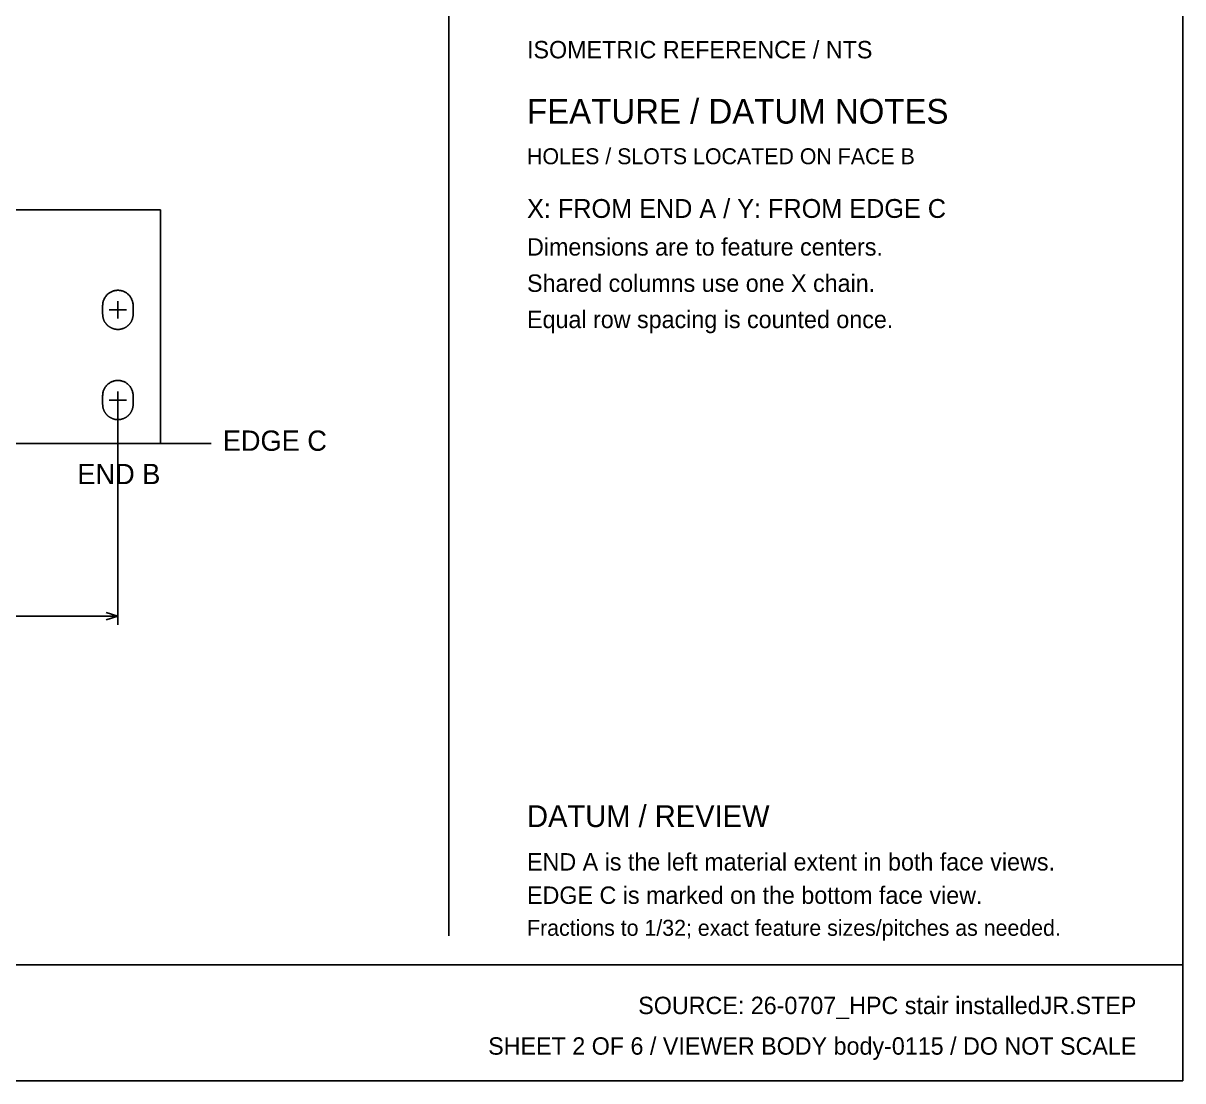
# Model space of a CAD drawing. Header units: inches. Extents: x 1.4 to 100.6, y 1.4 to 64.6.
# Drawn here: x 67.28 to 100.58, y 1.42 to 31.8 of the extents above; entities that cross this region are included whole.
import ezdxf
from ezdxf.enums import TextEntityAlignment as Align

# ---------------------------------------------------------------- set-up
doc = ezdxf.new("R2010")
doc.units = ezdxf.units.IN
doc.header["$MEASUREMENT"] = 0

msp = doc.modelspace()

# ---------------------------------------------------------------- linework, layer by layer
at = {"layer": 'ANNOTATION'}
for p, q in [((70, 23.816), (70, 23.316)), ((69.75, 23.566), (70.25, 23.566)), ((70, 21.225), (70, 20.725)), ((69.75, 20.975), (70.25, 20.975)), ((70, 20.85), (70, 14.517)), ((41.25, 19.725), (72.678, 19.725)), ((12.5, 14.767), (70, 14.767)), ((69.667, 14.871), (70, 14.767)), ((70, 14.767), (69.667, 14.663))]:
    msp.add_line(p, q, dxfattribs=at)
at = {"layer": 'OUTLINE'}
for p, q in [((100.583, 64.583), (100.583, 1.417)), ((79.5, 56.625), (79.5, 5.583)), ((71.22, 26.441), (11.28, 26.441)), ((71.22, 19.725), (71.22, 26.441)), ((69.662, 23.969), (69.676, 23.985)), ((69.676, 23.985), (69.691, 24.001)), ((69.691, 24.001), (69.706, 24.015)), ((69.706, 24.015), (69.722, 24.029)), ((69.722, 24.029), (69.739, 24.043)), ((69.739, 24.043), (69.757, 24.055)), ((69.757, 24.055), (69.775, 24.067)), ((69.775, 24.067), (69.794, 24.077)), ((69.794, 24.077), (69.813, 24.087)), ((69.813, 24.087), (69.833, 24.095)), ((69.833, 24.095), (69.853, 24.103)), ((69.853, 24.103), (69.873, 24.11)), ((69.873, 24.11), (69.894, 24.116)), ((69.894, 24.116), (69.915, 24.12)), ((69.915, 24.12), (69.936, 24.124)), ((69.936, 24.124), (69.957, 24.127)), ((69.957, 24.127), (69.979, 24.128)), ((69.979, 24.128), (70, 24.129)), ((70, 24.129), (70.021, 24.128)), ((70.021, 24.128), (70.043, 24.127)), ((70.043, 24.127), (70.064, 24.124)), ((70.064, 24.124), (70.085, 24.12)), ((70.085, 24.12), (70.106, 24.116)), ((70.106, 24.116), (70.127, 24.11)), ((70.127, 24.11), (70.147, 24.103)), ((70.147, 24.103), (70.167, 24.095)), ((70.167, 24.095), (70.187, 24.087)), ((70.187, 24.087), (70.206, 24.077)), ((70.206, 24.077), (70.225, 24.067)), ((70.225, 24.067), (70.243, 24.055)), ((70.243, 24.055), (70.261, 24.043)), ((70.261, 24.043), (70.278, 24.029)), ((70.278, 24.029), (70.294, 24.015)), ((70.294, 24.015), (70.309, 24.001)), ((70.309, 24.001), (70.324, 23.985)), ((70.324, 23.985), (70.338, 23.969)), ((69.562, 23.691), (69.563, 23.713)), ((69.562, 23.441), (69.562, 23.691)), ((69.563, 23.713), (69.565, 23.734)), ((69.565, 23.734), (69.567, 23.755)), ((69.567, 23.755), (69.571, 23.777)), ((69.571, 23.777), (69.576, 23.798)), ((69.576, 23.798), (69.581, 23.818)), ((69.581, 23.818), (69.588, 23.839)), ((69.588, 23.839), (69.596, 23.859)), ((69.596, 23.859), (69.605, 23.878)), ((69.605, 23.878), (69.614, 23.898)), ((69.614, 23.898), (69.625, 23.916)), ((69.625, 23.916), (69.636, 23.934)), ((69.636, 23.934), (69.649, 23.952)), ((69.649, 23.952), (69.662, 23.969)), ((70.338, 23.969), (70.351, 23.952)), ((70.351, 23.952), (70.364, 23.934)), ((70.364, 23.934), (70.375, 23.916)), ((70.375, 23.916), (70.386, 23.898)), ((70.386, 23.898), (70.395, 23.878)), ((70.395, 23.878), (70.404, 23.859)), ((70.404, 23.859), (70.412, 23.839)), ((70.412, 23.839), (70.419, 23.818)), ((70.419, 23.818), (70.424, 23.798)), ((70.424, 23.798), (70.429, 23.777)), ((70.429, 23.777), (70.433, 23.755)), ((70.433, 23.755), (70.435, 23.734)), ((70.435, 23.734), (70.437, 23.713)), ((70.437, 23.713), (70.437, 23.691)), ((70.437, 23.691), (70.437, 23.441)), ((69.563, 23.431), (69.562, 23.441)), ((69.563, 23.42), (69.563, 23.431)), ((69.564, 23.409), (69.563, 23.42)), ((69.565, 23.398), (69.564, 23.409)), ((69.566, 23.388), (69.565, 23.398)), ((69.567, 23.377), (69.566, 23.388)), ((69.569, 23.366), (69.567, 23.377)), ((69.571, 23.356), (69.569, 23.366)), ((69.573, 23.345), (69.571, 23.356)), ((69.576, 23.335), (69.573, 23.345)), ((69.578, 23.325), (69.576, 23.335)), ((69.581, 23.314), (69.578, 23.325)), ((69.585, 23.304), (69.581, 23.314)), ((70.419, 23.314), (70.415, 23.304)), ((70.422, 23.325), (70.419, 23.314)), ((70.424, 23.335), (70.422, 23.325)), ((70.427, 23.345), (70.424, 23.335)), ((70.429, 23.356), (70.427, 23.345)), ((70.431, 23.366), (70.429, 23.356)), ((70.433, 23.377), (70.431, 23.366)), ((70.434, 23.388), (70.433, 23.377)), ((70.435, 23.398), (70.434, 23.388)), ((70.436, 23.409), (70.435, 23.398)), ((70.437, 23.42), (70.436, 23.409)), ((70.437, 23.441), (70.437, 23.431)), ((70.437, 23.431), (70.437, 23.42)), ((69.588, 23.294), (69.585, 23.304)), ((69.592, 23.284), (69.588, 23.294)), ((69.596, 23.274), (69.592, 23.284)), ((69.6, 23.264), (69.596, 23.274)), ((69.605, 23.254), (69.6, 23.264)), ((69.609, 23.245), (69.605, 23.254)), ((69.614, 23.235), (69.609, 23.245)), ((69.619, 23.226), (69.614, 23.235)), ((69.625, 23.216), (69.619, 23.226)), ((69.63, 23.207), (69.625, 23.216)), ((69.636, 23.198), (69.63, 23.207)), ((69.642, 23.189), (69.636, 23.198)), ((69.649, 23.181), (69.642, 23.189)), ((69.655, 23.172), (69.649, 23.181)), ((69.662, 23.164), (69.655, 23.172)), ((69.669, 23.156), (69.662, 23.164)), ((69.676, 23.147), (69.669, 23.156)), ((69.683, 23.14), (69.676, 23.147)), ((69.691, 23.132), (69.683, 23.14)), ((69.698, 23.124), (69.691, 23.132)), ((69.706, 23.117), (69.698, 23.124)), ((69.714, 23.11), (69.706, 23.117)), ((69.722, 23.103), (69.714, 23.11)), ((69.731, 23.096), (69.722, 23.103)), ((69.739, 23.09), (69.731, 23.096)), ((69.748, 23.084), (69.739, 23.09)), ((69.757, 23.078), (69.748, 23.084)), ((69.766, 23.072), (69.757, 23.078)), ((69.775, 23.066), (69.766, 23.072)), ((69.784, 23.061), (69.775, 23.066)), ((69.794, 23.055), (69.784, 23.061)), ((69.803, 23.051), (69.794, 23.055)), ((69.813, 23.046), (69.803, 23.051)), ((69.823, 23.041), (69.813, 23.046)), ((69.833, 23.037), (69.823, 23.041)), ((69.843, 23.033), (69.833, 23.037)), ((69.853, 23.029), (69.843, 23.033)), ((69.863, 23.026), (69.853, 23.029)), ((69.873, 23.023), (69.863, 23.026)), ((69.883, 23.02), (69.873, 23.023)), ((69.894, 23.017), (69.883, 23.02)), ((69.904, 23.014), (69.894, 23.017)), ((69.915, 23.012), (69.904, 23.014)), ((69.925, 23.01), (69.915, 23.012)), ((69.936, 23.009), (69.925, 23.01)), ((69.946, 23.007), (69.936, 23.009)), ((69.957, 23.006), (69.946, 23.007)), ((69.968, 23.005), (69.957, 23.006)), ((69.979, 23.004), (69.968, 23.005)), ((69.989, 23.004), (69.979, 23.004)), ((70, 23.004), (69.989, 23.004)), ((70.011, 23.004), (70, 23.004)), ((70.021, 23.004), (70.011, 23.004)), ((70.032, 23.005), (70.021, 23.004)), ((70.043, 23.006), (70.032, 23.005)), ((70.054, 23.007), (70.043, 23.006)), ((70.064, 23.009), (70.054, 23.007)), ((70.075, 23.01), (70.064, 23.009)), ((70.085, 23.012), (70.075, 23.01)), ((70.096, 23.014), (70.085, 23.012)), ((70.106, 23.017), (70.096, 23.014)), ((70.117, 23.02), (70.106, 23.017)), ((70.127, 23.023), (70.117, 23.02)), ((70.137, 23.026), (70.127, 23.023)), ((70.147, 23.029), (70.137, 23.026)), ((70.157, 23.033), (70.147, 23.029)), ((70.167, 23.037), (70.157, 23.033)), ((70.177, 23.041), (70.167, 23.037)), ((70.187, 23.046), (70.177, 23.041)), ((70.197, 23.051), (70.187, 23.046)), ((70.206, 23.055), (70.197, 23.051)), ((70.216, 23.061), (70.206, 23.055)), ((70.225, 23.066), (70.216, 23.061)), ((70.234, 23.072), (70.225, 23.066)), ((70.243, 23.078), (70.234, 23.072)), ((70.252, 23.084), (70.243, 23.078)), ((70.261, 23.09), (70.252, 23.084)), ((70.269, 23.096), (70.261, 23.09)), ((70.278, 23.103), (70.269, 23.096)), ((70.286, 23.11), (70.278, 23.103)), ((70.294, 23.117), (70.286, 23.11)), ((70.302, 23.124), (70.294, 23.117)), ((70.309, 23.132), (70.302, 23.124)), ((70.317, 23.14), (70.309, 23.132)), ((70.324, 23.147), (70.317, 23.14)), ((70.331, 23.156), (70.324, 23.147)), ((70.338, 23.164), (70.331, 23.156)), ((70.345, 23.172), (70.338, 23.164)), ((70.351, 23.181), (70.345, 23.172)), ((70.358, 23.189), (70.351, 23.181)), ((70.364, 23.198), (70.358, 23.189)), ((70.37, 23.207), (70.364, 23.198)), ((70.375, 23.216), (70.37, 23.207)), ((70.381, 23.226), (70.375, 23.216)), ((70.386, 23.235), (70.381, 23.226)), ((70.391, 23.245), (70.386, 23.235)), ((70.395, 23.254), (70.391, 23.245)), ((70.4, 23.264), (70.395, 23.254)), ((70.404, 23.274), (70.4, 23.264)), ((70.408, 23.284), (70.404, 23.274)), ((70.412, 23.294), (70.408, 23.284)), ((70.415, 23.304), (70.412, 23.294)), ((69.614, 21.307), (69.625, 21.325)), ((69.625, 21.325), (69.636, 21.343)), ((69.636, 21.343), (69.649, 21.361)), ((69.649, 21.361), (69.662, 21.378)), ((69.662, 21.378), (69.676, 21.394)), ((69.676, 21.394), (69.691, 21.41)), ((69.691, 21.41), (69.706, 21.425)), ((69.706, 21.425), (69.722, 21.439)), ((69.722, 21.439), (69.739, 21.452)), ((69.739, 21.452), (69.757, 21.464)), ((69.757, 21.464), (69.775, 21.476)), ((69.775, 21.476), (69.794, 21.486)), ((69.794, 21.486), (69.813, 21.496)), ((69.813, 21.496), (69.833, 21.505)), ((69.833, 21.505), (69.853, 21.512)), ((69.853, 21.512), (69.873, 21.519)), ((69.873, 21.519), (69.894, 21.525)), ((69.894, 21.525), (69.915, 21.529)), ((69.915, 21.529), (69.936, 21.533)), ((69.936, 21.533), (69.957, 21.536)), ((69.957, 21.536), (69.979, 21.537)), ((69.979, 21.537), (70, 21.538)), ((70, 21.538), (70.021, 21.537)), ((70.021, 21.537), (70.043, 21.536)), ((70.043, 21.536), (70.064, 21.533)), ((70.064, 21.533), (70.085, 21.529)), ((70.085, 21.529), (70.106, 21.525)), ((70.106, 21.525), (70.127, 21.519)), ((70.127, 21.519), (70.147, 21.512)), ((70.147, 21.512), (70.167, 21.505)), ((70.167, 21.505), (70.187, 21.496)), ((70.187, 21.496), (70.206, 21.486)), ((70.206, 21.486), (70.225, 21.476)), ((70.225, 21.476), (70.243, 21.464)), ((70.243, 21.464), (70.261, 21.452)), ((70.261, 21.452), (70.278, 21.439)), ((70.278, 21.439), (70.294, 21.425)), ((70.294, 21.425), (70.309, 21.41)), ((70.309, 21.41), (70.324, 21.394)), ((70.324, 21.394), (70.338, 21.378)), ((70.338, 21.378), (70.351, 21.361)), ((70.351, 21.361), (70.364, 21.343)), ((70.364, 21.343), (70.375, 21.325)), ((70.375, 21.325), (70.386, 21.307)), ((69.562, 21.1), (69.563, 21.122)), ((69.562, 20.85), (69.562, 21.1)), ((69.563, 21.122), (69.565, 21.143)), ((69.565, 21.143), (69.567, 21.165)), ((69.567, 21.165), (69.571, 21.186)), ((69.571, 21.186), (69.576, 21.207)), ((69.576, 21.207), (69.581, 21.227)), ((69.581, 21.227), (69.588, 21.248)), ((69.588, 21.248), (69.596, 21.268)), ((69.596, 21.268), (69.605, 21.287)), ((69.605, 21.287), (69.614, 21.307)), ((70.386, 21.307), (70.395, 21.287)), ((70.395, 21.287), (70.404, 21.268)), ((70.404, 21.268), (70.412, 21.248)), ((70.412, 21.248), (70.419, 21.227)), ((70.419, 21.227), (70.424, 21.207)), ((70.424, 21.207), (70.429, 21.186)), ((70.429, 21.186), (70.433, 21.165)), ((70.433, 21.165), (70.435, 21.143)), ((70.435, 21.143), (70.437, 21.122)), ((70.437, 21.122), (70.437, 21.1)), ((70.437, 21.1), (70.437, 20.85)), ((69.563, 20.84), (69.562, 20.85)), ((69.563, 20.829), (69.563, 20.84)), ((69.564, 20.818), (69.563, 20.829)), ((69.565, 20.807), (69.564, 20.818)), ((69.566, 20.797), (69.565, 20.807)), ((69.567, 20.786), (69.566, 20.797)), ((69.569, 20.776), (69.567, 20.786)), ((69.571, 20.765), (69.569, 20.776)), ((69.573, 20.755), (69.571, 20.765)), ((69.576, 20.744), (69.573, 20.755)), ((69.578, 20.734), (69.576, 20.744)), ((69.581, 20.723), (69.578, 20.734)), ((69.585, 20.713), (69.581, 20.723)), ((69.588, 20.703), (69.585, 20.713)), ((69.592, 20.693), (69.588, 20.703)), ((69.596, 20.683), (69.592, 20.693)), ((69.6, 20.673), (69.596, 20.683)), ((69.605, 20.663), (69.6, 20.673)), ((69.609, 20.654), (69.605, 20.663)), ((69.614, 20.644), (69.609, 20.654)), ((70.391, 20.654), (70.386, 20.644)), ((70.395, 20.663), (70.391, 20.654)), ((70.4, 20.673), (70.395, 20.663)), ((70.404, 20.683), (70.4, 20.673)), ((70.408, 20.693), (70.404, 20.683)), ((70.412, 20.703), (70.408, 20.693)), ((70.415, 20.713), (70.412, 20.703)), ((70.419, 20.723), (70.415, 20.713)), ((70.422, 20.734), (70.419, 20.723)), ((70.424, 20.744), (70.422, 20.734)), ((70.427, 20.755), (70.424, 20.744)), ((70.429, 20.765), (70.427, 20.755)), ((70.431, 20.776), (70.429, 20.765)), ((70.433, 20.786), (70.431, 20.776)), ((70.434, 20.797), (70.433, 20.786)), ((70.435, 20.807), (70.434, 20.797)), ((70.436, 20.818), (70.435, 20.807)), ((70.437, 20.829), (70.436, 20.818)), ((70.437, 20.85), (70.437, 20.84)), ((70.437, 20.84), (70.437, 20.829)), ((69.619, 20.635), (69.614, 20.644)), ((69.625, 20.625), (69.619, 20.635)), ((69.63, 20.616), (69.625, 20.625)), ((69.636, 20.607), (69.63, 20.616)), ((69.642, 20.598), (69.636, 20.607)), ((69.649, 20.59), (69.642, 20.598)), ((69.655, 20.581), (69.649, 20.59)), ((69.662, 20.573), (69.655, 20.581)), ((69.669, 20.565), (69.662, 20.573)), ((69.676, 20.557), (69.669, 20.565)), ((69.683, 20.549), (69.676, 20.557)), ((69.691, 20.541), (69.683, 20.549)), ((69.698, 20.534), (69.691, 20.541)), ((69.706, 20.526), (69.698, 20.534)), ((69.714, 20.519), (69.706, 20.526)), ((69.722, 20.512), (69.714, 20.519)), ((69.731, 20.505), (69.722, 20.512)), ((69.739, 20.499), (69.731, 20.505)), ((69.748, 20.493), (69.739, 20.499)), ((69.757, 20.487), (69.748, 20.493)), ((69.766, 20.481), (69.757, 20.487)), ((69.775, 20.475), (69.766, 20.481)), ((69.784, 20.47), (69.775, 20.475)), ((69.794, 20.465), (69.784, 20.47)), ((69.803, 20.46), (69.794, 20.465)), ((69.813, 20.455), (69.803, 20.46)), ((69.823, 20.45), (69.813, 20.455)), ((69.833, 20.446), (69.823, 20.45)), ((69.843, 20.442), (69.833, 20.446)), ((69.853, 20.438), (69.843, 20.442)), ((69.863, 20.435), (69.853, 20.438)), ((69.873, 20.432), (69.863, 20.435)), ((69.883, 20.429), (69.873, 20.432)), ((69.894, 20.426), (69.883, 20.429)), ((69.904, 20.424), (69.894, 20.426)), ((69.915, 20.421), (69.904, 20.424)), ((69.925, 20.419), (69.915, 20.421)), ((69.936, 20.418), (69.925, 20.419)), ((69.946, 20.416), (69.936, 20.418)), ((69.957, 20.415), (69.946, 20.416)), ((69.968, 20.414), (69.957, 20.415)), ((69.979, 20.413), (69.968, 20.414)), ((69.989, 20.413), (69.979, 20.413)), ((70, 20.413), (69.989, 20.413)), ((70.011, 20.413), (70, 20.413)), ((70.021, 20.413), (70.011, 20.413)), ((70.032, 20.414), (70.021, 20.413)), ((70.043, 20.415), (70.032, 20.414)), ((70.054, 20.416), (70.043, 20.415)), ((70.064, 20.418), (70.054, 20.416)), ((70.075, 20.419), (70.064, 20.418)), ((70.085, 20.421), (70.075, 20.419)), ((70.096, 20.424), (70.085, 20.421)), ((70.106, 20.426), (70.096, 20.424)), ((70.117, 20.429), (70.106, 20.426)), ((70.127, 20.432), (70.117, 20.429)), ((70.137, 20.435), (70.127, 20.432)), ((70.147, 20.438), (70.137, 20.435)), ((70.157, 20.442), (70.147, 20.438)), ((70.167, 20.446), (70.157, 20.442)), ((70.177, 20.45), (70.167, 20.446)), ((70.187, 20.455), (70.177, 20.45)), ((70.197, 20.46), (70.187, 20.455)), ((70.206, 20.465), (70.197, 20.46)), ((70.216, 20.47), (70.206, 20.465)), ((70.225, 20.475), (70.216, 20.47)), ((70.234, 20.481), (70.225, 20.475)), ((70.243, 20.487), (70.234, 20.481)), ((70.252, 20.493), (70.243, 20.487)), ((70.261, 20.499), (70.252, 20.493)), ((70.269, 20.505), (70.261, 20.499)), ((70.278, 20.512), (70.269, 20.505)), ((70.286, 20.519), (70.278, 20.512)), ((70.294, 20.526), (70.286, 20.519)), ((70.302, 20.534), (70.294, 20.526)), ((70.309, 20.541), (70.302, 20.534)), ((70.317, 20.549), (70.309, 20.541)), ((70.324, 20.557), (70.317, 20.549)), ((70.331, 20.565), (70.324, 20.557)), ((70.338, 20.573), (70.331, 20.565)), ((70.345, 20.581), (70.338, 20.573)), ((70.351, 20.59), (70.345, 20.581)), ((70.358, 20.598), (70.351, 20.59)), ((70.364, 20.607), (70.358, 20.598)), ((70.37, 20.616), (70.364, 20.607)), ((70.375, 20.625), (70.37, 20.616)), ((70.381, 20.635), (70.375, 20.625)), ((70.386, 20.644), (70.381, 20.635)), ((11.28, 19.725), (71.22, 19.725)), ((1.417, 4.75), (100.583, 4.75)), ((100.583, 1.417), (1.417, 1.417))]:
    msp.add_line(p, q, dxfattribs=at)

# ---------------------------------------------------------------- texts
at = {"layer": 'ANNOTATION'}
for s, height, p in [('ISOMETRIC REFERENCE / NTS', 0.5, (81.75, 30.792)), ('FEATURE / DATUM NOTES', 0.70833, (81.75, 28.917)), ('HOLES / SLOTS LOCATED ON FACE B', 0.45833, (81.75, 27.75)), ('X: FROM END A / Y: FROM EDGE C', 0.54167, (81.75, 26.208)), ('Dimensions are to feature centers.', 0.5, (81.75, 25.125)), ('Shared columns use one X chain.', 0.5, (81.75, 24.083)), ('Equal row spacing is counted once.', 0.5, (81.75, 23.042)), ('EDGE C', 0.5833, (73.012, 19.517)), ('DATUM / REVIEW', 0.625, (81.75, 8.708)), ('END A is the left material extent in both face views.', 0.5, (81.75, 7.458)), ('EDGE C is marked on the bottom face view.', 0.5, (81.75, 6.5)), ('Fractions to 1/32; exact feature sizes/pitches as needed.', 0.45833, (81.75, 5.583))]:
    msp.add_text(s, height=height, dxfattribs=at).set_placement(p)
for s, height, p in [('END B', 0.5833, (71.22, 18.559)), ('SOURCE: 26-0707_HPC stair installedJR.STEP', 0.5, (99.25, 3.333)), ('SHEET 2 OF 6 / VIEWER BODY body-0115 / DO NOT SCALE', 0.5, (99.25, 2.167))]:
    msp.add_text(s, height=height, dxfattribs=at).set_placement(p, align=Align.RIGHT)

doc.saveas('drawing.dxf')
